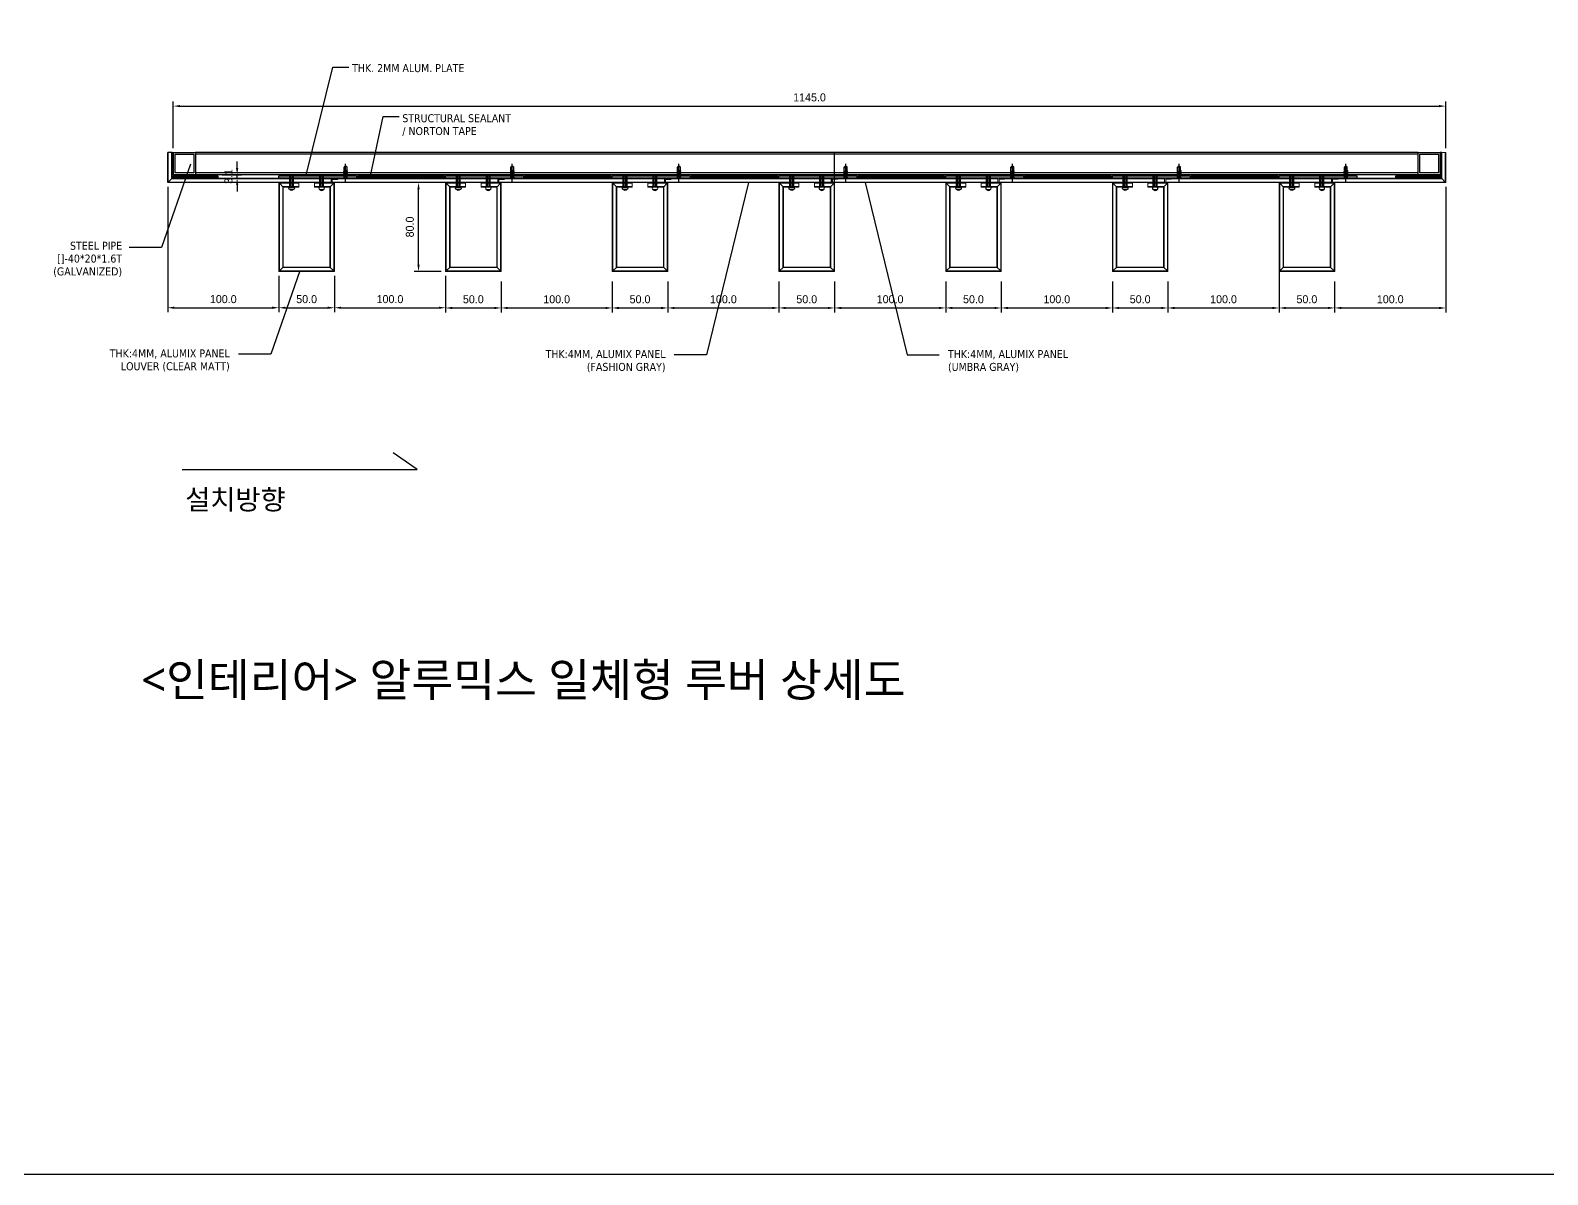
# Model space of a CAD drawing. Header units: millimetres. Extents: x 7297 to 60227, y -7497 to 19324.
# Drawn here: x 52924 to 54290, y -7497 to -6467 of the extents above; entities that cross this region are included whole.
import ezdxf

# ---------------------------------------------------------------- set-up
doc = ezdxf.new("R2010")
doc.units = ezdxf.units.MM
doc.layers.add('NS_AL_PANEL', color=32, linetype='Continuous', lineweight=9)
for name, color, linetype in [('NS_COL_GREEN', 3, 'Continuous'), ('NS_COL_RED', 1, 'Continuous'), ('NS_COL_WHITE', 7, 'Continuous'), ('NS_COL_YELLOW', 2, 'Continuous'), ('NS_DIM', 1, 'Continuous'), ('NS_FORM', 7, 'Continuous'), ('NS_GASKET_3M', 150, 'Continuous'), ('NS_RIVET_SCREW', 1, 'Continuous'), ('NS_TEXT', 2, 'Continuous'), ('NS_TEXT_TITLE', 141, 'Continuous')]:
    doc.layers.add(name, color=color, linetype=linetype)
doc.styles.add('Expo M', font='Expo M.ttf')
doc.styles.add('TEXT', font='malgun.ttf', dxfattribs={"height": 1})
doc.dimstyles.new('DS2', dxfattribs={"dimscale": 2, "dimtxt": 1.8, "dimasz": 1.5, "dimexe": 1, "dimexo": 1, "dimgap": 0.5, "dimtad": 1, "dimtoh": 1, "dimdec": 1, "dimzin": 1, "dimdsep": 46, "dimtxsty": 'Expo M', "dimcen": 2, "dimadec": 1, "dimazin": 0, "dimtfac": 1, "dimtdec": 4, "dimtix": 1, "dimtmove": 1, "dimatfit": 3, "dimfxl": 1, "dimtolj": 1, "dimtzin": 1, "dimarcsym": 0})
doc.dimstyles.new('N-SPACE', dxfattribs={"dimscale": 4, "dimtxt": 1.8, "dimasz": 1.5, "dimexe": 1, "dimexo": 1, "dimgap": 1, "dimtad": 1, "dimtoh": 1, "dimdec": 1, "dimzin": 1, "dimdsep": 46, "dimtxsty": 'Expo M', "dimcen": 2, "dimclrd": 1, "dimclre": 1, "dimclrt": 2, "dimadec": 1, "dimazin": 0, "dimtfac": 1, "dimtdec": 1, "dimtix": 1, "dimtmove": 1, "dimatfit": 3, "dimfxl": 1, "dimtolj": 1, "dimtzin": 1, "dimarcsym": 0})
pattern_1 = [(45, (34316.7849, 5836.6074), (-0.449012806, 0.449012806), [])]

# ---------------------------------------------------------------- blocks, each defined once
blk = doc.blocks.new('flat_head_screw')
for p, q in [((28723.4, 15850.7), (28726.8, 15851.3)), ((28723.4, 15850.7), (28723.8, 15851)), ((28723.8, 15850.7), (28723.4, 15850.7)), ((28725.1, 15855.4), (28723.8, 15854.5)), ((28723.8, 15845.6), (28723.8, 15854.5)), ((28723.8, 15851), (28726.4, 15851.6)), ((28726.4, 15851.1), (28723.8, 15850.7)), ((28723.8, 15849.7), (28726.4, 15850.3)), ((28725.1, 15840.7), (28725.1, 15857.5)), ((28726.4, 15854.5), (28725.1, 15855.4)), ((28726.4, 15845.6), (28726.4, 15854.5)), ((28726.4, 15851.6), (28726.8, 15851.3)), ((28726.8, 15851.3), (28726.4, 15851.1)), ((28726.4, 15850.3), (28726.8, 15850)), ((28723.4, 15845.1), (28721.7, 15844.7)), ((28728.5, 15844.7), (28721.7, 15844.7)), ((28723.4, 15849.4), (28726.8, 15850)), ((28723.4, 15849.4), (28723.8, 15849.7)), ((28723.8, 15849.4), (28723.4, 15849.4)), ((28723.4, 15848.2), (28726.8, 15848.8)), ((28723.4, 15848.2), (28723.8, 15848.5)), ((28723.8, 15848.2), (28723.4, 15848.2)), ((28723.4, 15847), (28726.8, 15847.6)), ((28723.4, 15847), (28723.8, 15847.2)), ((28723.8, 15847), (28723.4, 15847)), ((28723.4, 15845.8), (28726.8, 15846.4)), ((28723.4, 15845.8), (28723.8, 15846)), ((28723.8, 15845.8), (28723.4, 15845.8)), ((28726.4, 15849.8), (28723.8, 15849.4)), ((28723.8, 15848.5), (28726.4, 15849)), ((28726.4, 15848.6), (28723.8, 15848.2)), ((28723.8, 15847.2), (28726.4, 15847.8)), ((28726.4, 15847.3), (28723.8, 15847)), ((28723.8, 15846), (28726.4, 15846.6)), ((28726.4, 15846.1), (28723.8, 15845.8)), ((28725.1, 15845.6), (28724.6, 15845.1)), ((28725.6, 15845.1), (28725.1, 15845.6)), ((28726.8, 15850), (28726.4, 15849.8)), ((28726.4, 15849), (28726.8, 15848.8)), ((28726.8, 15848.8), (28726.4, 15848.6)), ((28726.4, 15847.8), (28726.8, 15847.6)), ((28726.8, 15847.6), (28726.4, 15847.3)), ((28726.4, 15846.6), (28726.8, 15846.4)), ((28726.8, 15846.4), (28726.4, 15846.1)), ((28726.8, 15845.1), (28728.5, 15844.7))]:
    blk.add_line(p, q)
for centre, radius, start, end in [((28724.2, 15855.3), 0.904, 245.2377, 1.8996), ((28725.7, 15852.3), 0.643, 190.8436, 359.4583), ((28723.4, 15845.6), 0.426, 270, 0), ((28726.8, 15845.6), 0.426, 180, 270)]:
    blk.add_arc(centre, radius, start, end)
blk = doc.blocks.new('rivet-l')
at = {"ltscale": 3}
for p, q in [((22964.5, -14917.6), (22954.7, -14917.6)), ((22961.3, -14927.6), (22957.8, -14927.6))]:
    blk.add_line(p, q, dxfattribs=at)
for p, q in [((22955.7, -14916.5), (22963.4, -14916.5)), ((22957.8, -14927.6), (22957.8, -14917.6)), ((22958.8, -14927.6), (22958.8, -14917.6)), ((22960.3, -14927.6), (22960.3, -14917.6)), ((22961.3, -14927.6), (22961.3, -14917.6)), ((22957.8, -14929.9, 0), (22961.3, -14929.9, 0))]:
    blk.add_line(p, q)
for centre, radius, start, end in [((22955.7, -14917.6), 1.05, 90, 180), ((22963.4, -14917.6), 1.05, 0, 90), ((22958.4, -14928.7), 1.3, 117.3471, 242.6529), ((22959.6, -14928.4, 0), 2.2, 223.0029, 316.9971), ((22960.7, -14928.7), 1.3, 297.3471, 62.6529)]:
    blk.add_arc(centre, radius, start, end)
blk = doc.blocks.new('*D531')
at = {"layer": 'NS_DIM', "color": 1, "lineweight": -2, "transparency": 16777216}
for p, q in [((53197.9, -6688.1), (53197.9, -6720.8)), ((53297.9, -6688.1), (53297.9, -6720.8)), ((53203.9, -6716.8), (53291.9, -6716.8))]:
    blk.add_line(p, q, dxfattribs=at)
at = {"layer": 'NS_DIM', "color": 1, "transparency": 16777216}
for points in [[(53203.9, -6715.8), (53203.9, -6717.8), (53197.9, -6716.8)], [(53291.9, -6715.8), (53291.9, -6717.8), (53297.9, -6716.8)]]:
    blk.add_solid(points, dxfattribs=at)
at = {"layer": 'NS_DIM', "color": 2, "transparency": 16777216, "insert": (53247.9, -6709.1), "char_height": 7.2, "attachment_point": 5, "style": 'Expo M'}
blk.add_mtext('\\A1;100.0', dxfattribs=at)
blk = doc.blocks.new('*D530')
at = {"layer": 'NS_DIM', "color": 1, "lineweight": -2, "transparency": 16777216}
for p, q in [((53147.9, -6688.1), (53147.9, -6720.8)), ((53197.9, -6688.1), (53197.9, -6720.8)), ((53153.9, -6716.8), (53191.9, -6716.8))]:
    blk.add_line(p, q, dxfattribs=at)
at = {"layer": 'NS_DIM', "color": 1, "transparency": 16777216}
for points in [[(53153.9, -6715.8), (53153.9, -6717.8), (53147.9, -6716.8)], [(53191.9, -6715.8), (53191.9, -6717.8), (53197.9, -6716.8)]]:
    blk.add_solid(points, dxfattribs=at)
at = {"layer": 'NS_DIM', "color": 2, "transparency": 16777216, "insert": (53172.9, -6709.1), "char_height": 7.2, "attachment_point": 5, "style": 'Expo M'}
blk.add_mtext('\\A1;50.0', dxfattribs=at)
blk = doc.blocks.new('*D529')
at = {"layer": 'NS_DIM', "color": 1, "lineweight": -2, "transparency": 16777216}
for p, q in [((53047.9, -6608.1), (53047.9, -6720.8)), ((53147.9, -6693.1), (53147.9, -6720.8)), ((53053.9, -6716.8), (53141.9, -6716.8))]:
    blk.add_line(p, q, dxfattribs=at)
at = {"layer": 'NS_DIM', "color": 1, "transparency": 16777216}
for points in [[(53053.9, -6715.8), (53053.9, -6717.8), (53047.9, -6716.8)], [(53141.9, -6715.8), (53141.9, -6717.8), (53147.9, -6716.8)]]:
    blk.add_solid(points, dxfattribs=at)
at = {"layer": 'NS_DIM', "color": 2, "transparency": 16777216, "insert": (53097.9, -6709.1), "char_height": 7.2, "attachment_point": 5, "style": 'Expo M'}
blk.add_mtext('\\A1;100.0', dxfattribs=at)
blk = doc.blocks.new('*D528')
at = {"layer": 'NS_DIM', "color": 1, "lineweight": -2, "transparency": 16777216}
for p, q in [((53347.9, -6693.1), (53347.9, -6721)), ((53447.9, -6693.1), (53447.9, -6721)), ((53353.9, -6717), (53441.9, -6717))]:
    blk.add_line(p, q, dxfattribs=at)
at = {"layer": 'NS_DIM', "color": 1, "transparency": 16777216}
for points in [[(53353.9, -6716), (53353.9, -6718), (53347.9, -6717)], [(53441.9, -6716), (53441.9, -6718), (53447.9, -6717)]]:
    blk.add_solid(points, dxfattribs=at)
at = {"layer": 'NS_DIM', "color": 2, "transparency": 16777216, "insert": (53397.9, -6709.2), "char_height": 7.2, "attachment_point": 5, "style": 'Expo M'}
blk.add_mtext('\\A1;100.0', dxfattribs=at)
blk = doc.blocks.new('*D527')
at = {"layer": 'NS_DIM', "color": 1, "lineweight": -2, "transparency": 16777216}
for p, q in [((53297.9, -6693.1), (53297.9, -6721)), ((53347.9, -6693.1), (53347.9, -6721)), ((53303.9, -6717), (53341.9, -6717))]:
    blk.add_line(p, q, dxfattribs=at)
at = {"layer": 'NS_DIM', "color": 1, "transparency": 16777216}
for points in [[(53303.9, -6716), (53303.9, -6718), (53297.9, -6717)], [(53341.9, -6716), (53341.9, -6718), (53347.9, -6717)]]:
    blk.add_solid(points, dxfattribs=at)
at = {"layer": 'NS_DIM', "color": 2, "transparency": 16777216, "insert": (53322.9, -6709.2), "char_height": 7.2, "attachment_point": 5, "style": 'Expo M'}
blk.add_mtext('\\A1;50.0', dxfattribs=at)
blk = doc.blocks.new('*D526')
at = {"layer": 'NS_DIM', "color": 1, "lineweight": -2, "transparency": 16777216}
for p, q in [((53497.9, -6693.1), (53497.9, -6721)), ((53597.9, -6693.1), (53597.9, -6721)), ((53503.9, -6717), (53591.9, -6717))]:
    blk.add_line(p, q, dxfattribs=at)
at = {"layer": 'NS_DIM', "color": 1, "transparency": 16777216}
for points in [[(53503.9, -6716), (53503.9, -6718), (53497.9, -6717)], [(53591.9, -6716), (53591.9, -6718), (53597.9, -6717)]]:
    blk.add_solid(points, dxfattribs=at)
at = {"layer": 'NS_DIM', "color": 2, "transparency": 16777216, "insert": (53547.9, -6709.2), "char_height": 7.2, "attachment_point": 5, "style": 'Expo M'}
blk.add_mtext('\\A1;100.0', dxfattribs=at)
blk = doc.blocks.new('*D525')
at = {"layer": 'NS_DIM', "color": 1, "lineweight": -2, "transparency": 16777216}
for p, q in [((53447.9, -6693.1), (53447.9, -6721)), ((53497.9, -6693.1), (53497.9, -6721)), ((53453.9, -6717), (53491.9, -6717))]:
    blk.add_line(p, q, dxfattribs=at)
at = {"layer": 'NS_DIM', "color": 1, "transparency": 16777216}
for points in [[(53453.9, -6716), (53453.9, -6718), (53447.9, -6717)], [(53491.9, -6716), (53491.9, -6718), (53497.9, -6717)]]:
    blk.add_solid(points, dxfattribs=at)
at = {"layer": 'NS_DIM', "color": 2, "transparency": 16777216, "insert": (53472.9, -6709.2), "char_height": 7.2, "attachment_point": 5, "style": 'Expo M'}
blk.add_mtext('\\A1;50.0', dxfattribs=at)
blk = doc.blocks.new('*D524')
at = {"layer": 'NS_DIM', "color": 1, "lineweight": -2, "transparency": 16777216}
for p, q in [((53597.9, -6693.1), (53597.9, -6721)), ((53647.9, -6693.1), (53647.9, -6721)), ((53603.9, -6717), (53641.9, -6717))]:
    blk.add_line(p, q, dxfattribs=at)
at = {"layer": 'NS_DIM', "color": 1, "transparency": 16777216}
for points in [[(53603.9, -6716), (53603.9, -6718), (53597.9, -6717)], [(53641.9, -6716), (53641.9, -6718), (53647.9, -6717)]]:
    blk.add_solid(points, dxfattribs=at)
at = {"layer": 'NS_DIM', "color": 2, "transparency": 16777216, "insert": (53622.9, -6709.2), "char_height": 7.2, "attachment_point": 5, "style": 'Expo M'}
blk.add_mtext('\\A1;50.0', dxfattribs=at)
blk = doc.blocks.new('*D523')
at = {"layer": 'NS_DIM', "color": 1, "lineweight": -2, "transparency": 16777216}
for p, q in [((53052.9, -6573.1), (53052.9, -6531.3)), ((53058.9, -6535.3), (54191.9, -6535.3)), ((54197.9, -6573.1), (54197.9, -6531.3))]:
    blk.add_line(p, q, dxfattribs=at)
at = {"layer": 'NS_DIM', "color": 1, "transparency": 16777216}
for points in [[(53058.9, -6534.3), (53058.9, -6536.3), (53052.9, -6535.3)], [(54191.9, -6534.3), (54191.9, -6536.3), (54197.9, -6535.3)]]:
    blk.add_solid(points, dxfattribs=at)
at = {"layer": 'NS_DIM', "color": 2, "transparency": 16777216, "insert": (53625.4, -6527.5), "char_height": 7.2, "attachment_point": 5, "style": 'Expo M'}
blk.add_mtext('\\A1;1145.0', dxfattribs=at)
blk = doc.blocks.new('*D522')
at = {"layer": 'NS_DIM', "color": 1, "lineweight": -2, "transparency": 16777216}
for p, q in [((53110.4, -6591.1), (53110.4, -6585.1)), ((53096.9, -6597.1), (53114.4, -6597.1)), ((53096.9, -6600.1), (53114.4, -6600.1)), ((53110.4, -6600.1), (53110.4, -6597.1)), ((53110.4, -6606.1), (53110.4, -6612.1))]:
    blk.add_line(p, q, dxfattribs=at)
at = {"layer": 'NS_DIM', "color": 1, "transparency": 16777216}
for points in [[(53109.4, -6591.1), (53111.4, -6591.1), (53110.4, -6597.1)], [(53109.4, -6606.1), (53111.4, -6606.1), (53110.4, -6600.1)]]:
    blk.add_solid(points, dxfattribs=at)
at = {"layer": 'NS_DIM', "color": 2, "transparency": 16777216, "insert": (53102.6, -6598.6), "char_height": 7.2, "attachment_point": 5, "rotation": 90, "style": 'Expo M'}
blk.add_mtext('\\A1;3.1', dxfattribs=at)
blk = doc.blocks.new('*D521')
at = {"layer": 'NS_DIM', "color": 1, "lineweight": -2, "transparency": 16777216}
for p, q in [((53797.9, -6693.1), (53797.9, -6721)), ((53897.9, -6693.1), (53897.9, -6721)), ((53803.9, -6717), (53891.9, -6717))]:
    blk.add_line(p, q, dxfattribs=at)
at = {"layer": 'NS_DIM', "color": 1, "transparency": 16777216}
for points in [[(53803.9, -6716), (53803.9, -6718), (53797.9, -6717)], [(53891.9, -6716), (53891.9, -6718), (53897.9, -6717)]]:
    blk.add_solid(points, dxfattribs=at)
at = {"layer": 'NS_DIM', "color": 2, "transparency": 16777216, "insert": (53847.9, -6709.2), "char_height": 7.2, "attachment_point": 5, "style": 'Expo M'}
blk.add_mtext('\\A1;100.0', dxfattribs=at)
blk = doc.blocks.new('*D520')
at = {"layer": 'NS_DIM', "color": 1, "lineweight": -2, "transparency": 16777216}
for p, q in [((53747.9, -6693.1), (53747.9, -6721)), ((53797.9, -6693.1), (53797.9, -6721)), ((53753.9, -6717), (53791.9, -6717))]:
    blk.add_line(p, q, dxfattribs=at)
at = {"layer": 'NS_DIM', "color": 1, "transparency": 16777216}
for points in [[(53753.9, -6716), (53753.9, -6718), (53747.9, -6717)], [(53791.9, -6716), (53791.9, -6718), (53797.9, -6717)]]:
    blk.add_solid(points, dxfattribs=at)
at = {"layer": 'NS_DIM', "color": 2, "transparency": 16777216, "insert": (53772.9, -6709.2), "char_height": 7.2, "attachment_point": 5, "style": 'Expo M'}
blk.add_mtext('\\A1;50.0', dxfattribs=at)
blk = doc.blocks.new('*D519')
at = {"layer": 'NS_DIM', "color": 1, "lineweight": -2, "transparency": 16777216}
for p, q in [((54047.9, -6608.1), (54047.9, -6721)), ((53947.9, -6693.1), (53947.9, -6721)), ((53953.9, -6717), (54041.9, -6717))]:
    blk.add_line(p, q, dxfattribs=at)
at = {"layer": 'NS_DIM', "color": 1, "transparency": 16777216}
for points in [[(53953.9, -6716), (53953.9, -6718), (53947.9, -6717)], [(54041.9, -6716), (54041.9, -6718), (54047.9, -6717)]]:
    blk.add_solid(points, dxfattribs=at)
at = {"layer": 'NS_DIM', "color": 2, "transparency": 16777216, "insert": (53997.9, -6709.2), "char_height": 7.2, "attachment_point": 5, "style": 'Expo M'}
blk.add_mtext('\\A1;100.0', dxfattribs=at)
blk = doc.blocks.new('*D518')
at = {"layer": 'NS_DIM', "color": 1, "lineweight": -2, "transparency": 16777216}
for p, q in [((53897.9, -6693.1), (53897.9, -6721)), ((53947.9, -6693.1), (53947.9, -6721)), ((53903.9, -6717), (53941.9, -6717))]:
    blk.add_line(p, q, dxfattribs=at)
at = {"layer": 'NS_DIM', "color": 1, "transparency": 16777216}
for points in [[(53903.9, -6716), (53903.9, -6718), (53897.9, -6717)], [(53941.9, -6716), (53941.9, -6718), (53947.9, -6717)]]:
    blk.add_solid(points, dxfattribs=at)
at = {"layer": 'NS_DIM', "color": 2, "transparency": 16777216, "insert": (53922.9, -6709.2), "char_height": 7.2, "attachment_point": 5, "style": 'Expo M'}
blk.add_mtext('\\A1;50.0', dxfattribs=at)
blk = doc.blocks.new('*D517')
at = {"layer": 'NS_DIM', "color": 1, "lineweight": -2, "transparency": 16777216}
for p, q in [((53647.9, -6693.1), (53647.9, -6721)), ((53747.9, -6693.1), (53747.9, -6721)), ((53653.9, -6717), (53741.9, -6717))]:
    blk.add_line(p, q, dxfattribs=at)
at = {"layer": 'NS_DIM', "color": 1, "transparency": 16777216}
for points in [[(53653.9, -6716), (53653.9, -6718), (53647.9, -6717)], [(53741.9, -6716), (53741.9, -6718), (53747.9, -6717)]]:
    blk.add_solid(points, dxfattribs=at)
at = {"layer": 'NS_DIM', "color": 2, "transparency": 16777216, "insert": (53697.9, -6709.2), "char_height": 7.2, "attachment_point": 5, "style": 'Expo M'}
blk.add_mtext('\\A1;100.0', dxfattribs=at)
blk = doc.blocks.new('*D516')
at = {"layer": 'NS_DIM', "color": 1, "lineweight": -2, "transparency": 16777216}
for p, q in [((53293.9, -6604.1), (53269.6, -6604.1)), ((53273.6, -6678.1), (53273.6, -6610.1)), ((53293.9, -6684.1), (53269.6, -6684.1))]:
    blk.add_line(p, q, dxfattribs=at)
at = {"layer": 'NS_DIM', "color": 1, "transparency": 16777216}
for points in [[(53272.6, -6610.1), (53274.6, -6610.1), (53273.6, -6604.1)], [(53272.6, -6678.1), (53274.6, -6678.1), (53273.6, -6684.1)]]:
    blk.add_solid(points, dxfattribs=at)
at = {"layer": 'NS_DIM', "color": 2, "transparency": 16777216, "insert": (53265.8, -6644.1), "char_height": 7.2, "attachment_point": 5, "rotation": 90, "style": 'Expo M'}
blk.add_mtext('\\A1;80.0', dxfattribs=at)
blk = doc.blocks.new('*D515')
at = {"layer": 'NS_DIM', "color": 1, "lineweight": -2, "transparency": 16777216}
for p, q in [((54197.9, -6608.1), (54197.9, -6721)), ((54097.9, -6693.1), (54097.9, -6721)), ((54103.9, -6717), (54191.9, -6717))]:
    blk.add_line(p, q, dxfattribs=at)
at = {"layer": 'NS_DIM', "color": 1, "transparency": 16777216}
for points in [[(54103.9, -6716), (54103.9, -6718), (54097.9, -6717)], [(54191.9, -6716), (54191.9, -6718), (54197.9, -6717)]]:
    blk.add_solid(points, dxfattribs=at)
at = {"layer": 'NS_DIM', "color": 2, "transparency": 16777216, "insert": (54147.9, -6709.2), "char_height": 7.2, "attachment_point": 5, "style": 'Expo M'}
blk.add_mtext('\\A1;100.0', dxfattribs=at)
blk = doc.blocks.new('*D514')
at = {"layer": 'NS_DIM', "color": 1, "lineweight": -2, "transparency": 16777216}
for p, q in [((54047.9, -6693.1), (54047.9, -6721)), ((54097.9, -6693.1), (54097.9, -6721)), ((54053.9, -6717), (54091.9, -6717))]:
    blk.add_line(p, q, dxfattribs=at)
at = {"layer": 'NS_DIM', "color": 1, "transparency": 16777216}
for points in [[(54053.9, -6716), (54053.9, -6718), (54047.9, -6717)], [(54091.9, -6716), (54091.9, -6718), (54097.9, -6717)]]:
    blk.add_solid(points, dxfattribs=at)
at = {"layer": 'NS_DIM', "color": 2, "transparency": 16777216, "insert": (54072.9, -6709.2), "char_height": 7.2, "attachment_point": 5, "style": 'Expo M'}
blk.add_mtext('\\A1;50.0', dxfattribs=at)

msp = doc.modelspace()

# ---------------------------------------------------------------- hatches: boundary and pattern name
at = {"layer": 'NS_GASKET_3M'}
h = msp.add_hatch(dxfattribs=at)
h.set_pattern_fill('ANSI31', color=256, scale=0.2)
h.set_pattern_definition(pattern_1)
h.paths.add_polyline_path([(53052.93, -6577.1), (53051.93, -6577.1), (53051.93, -6597.1), (53052.93, -6597.1)])
h = msp.add_hatch(dxfattribs=at)
h.set_pattern_fill('ANSI31', color=256, scale=0.2)
h.set_pattern_definition([(45, (35457.7849, 5836.6074), (-0.449012806, 0.449012806), [])])
h.paths.add_polyline_path([(54193.93, -6577.1), (54192.93, -6577.1), (54192.93, -6597.1), (54193.93, -6597.1)])
h = msp.add_hatch(dxfattribs=at)
h.set_pattern_fill('ANSI31', color=256, scale=0.2)
h.set_pattern_definition(pattern_1)
h.paths.add_polyline_path([(53092.93, -6598.15), (53052.93, -6598.15), (53052.93, -6600.15), (53092.93, -6600.15)])
h = msp.add_hatch(dxfattribs=at)
h.set_pattern_fill('ANSI31', color=256, scale=0.2)
h.set_pattern_definition([(45, (34482.7849, 5836.6074), (-0.449012806, 0.449012806), [])])
h.paths.add_polyline_path([(53296.93, -6598.15), (53218.93, -6598.15), (53218.93, -6600.15), (53296.93, -6600.15)])
h = msp.add_hatch(dxfattribs=at)
h.set_pattern_fill('ANSI31', color=256, scale=0.2)
h.set_pattern_definition([(45, (34632.7849, 5836.6074), (-0.449012806, 0.449012806), [])])
h.paths.add_polyline_path([(53446.93, -6598.15), (53368.93, -6598.15), (53368.93, -6600.15), (53446.93, -6600.15)])
h = msp.add_hatch(dxfattribs=at)
h.set_pattern_fill('ANSI31', color=256, scale=0.2)
h.set_pattern_definition([(45, (34782.7849, 5836.6074), (-0.449012806, 0.449012806), [])])
h.paths.add_polyline_path([(53596.93, -6598.15), (53518.93, -6598.15), (53518.93, -6600.15), (53596.93, -6600.15)])
h = msp.add_hatch(dxfattribs=at)
h.set_pattern_fill('ANSI31', color=256, scale=0.2)
h.set_pattern_definition([(45, (34932.7849, 5836.6074), (-0.449012806, 0.449012806), [])])
h.paths.add_polyline_path([(53746.93, -6598.15), (53668.93, -6598.15), (53668.93, -6600.15), (53746.93, -6600.15)])
h = msp.add_hatch(dxfattribs=at)
h.set_pattern_fill('ANSI31', color=256, scale=0.2)
h.set_pattern_definition([(45, (35082.7849, 5836.6074), (-0.449012806, 0.449012806), [])])
h.paths.add_polyline_path([(53896.93, -6598.15), (53818.93, -6598.15), (53818.93, -6600.15), (53896.93, -6600.15)])
h = msp.add_hatch(dxfattribs=at)
h.set_pattern_fill('ANSI31', color=256, scale=0.2)
h.set_pattern_definition([(45, (35232.7849, 5836.6074), (-0.449012806, 0.449012806), [])])
h.paths.add_polyline_path([(54046.93, -6598.15), (53968.93, -6598.15), (53968.93, -6600.15), (54046.93, -6600.15)])
h = msp.add_hatch(dxfattribs=at)
h.set_pattern_fill('ANSI31', color=256, scale=0.2)
h.set_pattern_definition([(45, (35416.7849, 5836.6074), (-0.449012806, 0.449012806), [])])
h.paths.add_polyline_path([(54192.93, -6598.15), (54152.93, -6598.15), (54152.93, -6600.15), (54192.93, -6600.15)])

# ---------------------------------------------------------------- linework, layer by layer
at = {"layer": 'NS_AL_PANEL'}
for p, q in [((53048.43, -6603.65), (53048.43, -6577.1)), ((53051.43, -6600.65), (53051.43, -6577.1)), ((54193.93, -6600.15), (54193.93, -6577.1)), ((54193.93, -6577.1), (54197.93, -6577.1)), ((54194.43, -6600.65), (54194.43, -6577.1)), ((54197.43, -6603.65), (54197.43, -6577.1)), ((54197.93, -6604.15), (54197.93, -6577.1)), ((53051.93, -6600.15), (53048.43, -6603.65)), ((53048.43, -6603.65), (53194.93, -6603.65)), ((53051.43, -6600.65), (53194.93, -6600.65)), ((53147.93, -6604.15), (53147.93, -6684.15)), ((53147.93, -6604.15), (53165.93, -6604.15)), ((53148.43, -6683.65), (53148.43, -6604.65)), ((53148.43, -6604.65), (53165.93, -6604.65)), ((53151.93, -6608.15), (53148.43, -6604.65)), ((53165.93, -6604.15), (53165.93, -6608.15)), ((53179.93, -6604.15), (53179.93, -6608.15)), ((53197.93, -6604.15), (53179.93, -6604.15)), ((53197.43, -6604.65), (53179.93, -6604.65)), ((53193.93, -6608.15), (53197.43, -6604.65)), ((53195.93, -6603.65), (53344.93, -6603.65)), ((53197.43, -6683.65), (53197.43, -6604.65)), ((53197.93, -6604.15), (53197.93, -6684.15)), ((53200.93, -6600.65), (53344.93, -6600.65)), ((53297.93, -6604.15), (53315.93, -6604.15)), ((53297.93, -6604.15), (53297.93, -6684.15)), ((53298.43, -6604.65), (53315.93, -6604.65)), ((53301.93, -6608.15), (53298.43, -6604.65)), ((53298.43, -6683.65), (53298.43, -6604.65)), ((53315.93, -6604.15), (53315.93, -6608.15)), ((53329.93, -6604.15), (53329.93, -6608.15)), ((53347.93, -6604.15), (53329.93, -6604.15)), ((53347.43, -6604.65), (53329.93, -6604.65)), ((53343.93, -6608.15), (53347.43, -6604.65)), ((53345.93, -6603.65), (53494.93, -6603.65)), ((53347.43, -6683.65), (53347.43, -6604.65)), ((53347.93, -6604.15), (53347.93, -6684.15)), ((53350.93, -6600.65), (53494.93, -6600.65)), ((53447.93, -6604.15), (53465.93, -6604.15)), ((53447.93, -6604.15), (53447.93, -6684.15)), ((53448.43, -6604.65), (53465.93, -6604.65)), ((53451.93, -6608.15), (53448.43, -6604.65)), ((53448.43, -6683.65), (53448.43, -6604.65)), ((53465.93, -6604.15), (53465.93, -6608.15)), ((53479.93, -6604.15), (53479.93, -6608.15)), ((53497.93, -6604.15), (53479.93, -6604.15)), ((53497.43, -6604.65), (53479.93, -6604.65)), ((53493.93, -6608.15), (53497.43, -6604.65)), ((53495.93, -6603.65), (53644.93, -6603.65)), ((53497.43, -6683.65), (53497.43, -6604.65)), ((53497.93, -6604.15), (53497.93, -6684.15)), ((53500.93, -6600.65), (53644.93, -6600.65)), ((53597.93, -6604.15), (53615.93, -6604.15)), ((53597.93, -6604.15), (53597.93, -6684.15)), ((53598.43, -6604.65), (53615.93, -6604.65)), ((53601.93, -6608.15), (53598.43, -6604.65)), ((53598.43, -6683.65), (53598.43, -6604.65)), ((53615.93, -6604.15), (53615.93, -6608.15)), ((53629.93, -6604.15), (53629.93, -6608.15)), ((53647.93, -6604.15), (53629.93, -6604.15)), ((53647.43, -6604.65), (53629.93, -6604.65)), ((53643.93, -6608.15), (53647.43, -6604.65)), ((53645.93, -6603.65), (53794.93, -6603.65)), ((53647.43, -6683.65), (53647.43, -6604.65)), ((53647.93, -6604.15), (53647.93, -6684.15)), ((53650.93, -6600.65), (53794.93, -6600.65)), ((53747.93, -6604.15), (53765.93, -6604.15)), ((53747.93, -6604.15), (53747.93, -6684.15)), ((53748.43, -6604.65), (53765.93, -6604.65)), ((53751.93, -6608.15), (53748.43, -6604.65)), ((53748.43, -6683.65), (53748.43, -6604.65)), ((53765.93, -6604.15), (53765.93, -6608.15)), ((53779.93, -6604.15), (53779.93, -6608.15)), ((53797.93, -6604.15), (53779.93, -6604.15)), ((53797.43, -6604.65), (53779.93, -6604.65)), ((53793.93, -6608.15), (53797.43, -6604.65)), ((53795.93, -6603.65), (53944.93, -6603.65)), ((53797.43, -6683.65), (53797.43, -6604.65)), ((53797.93, -6604.15), (53797.93, -6684.15)), ((53800.93, -6600.65), (53944.93, -6600.65)), ((53897.93, -6604.15), (53915.93, -6604.15)), ((53897.93, -6604.15), (53897.93, -6684.15)), ((53898.43, -6604.65), (53915.93, -6604.65)), ((53901.93, -6608.15), (53898.43, -6604.65)), ((53898.43, -6683.65), (53898.43, -6604.65)), ((53915.93, -6604.15), (53915.93, -6608.15)), ((53929.93, -6604.15), (53929.93, -6608.15)), ((53947.93, -6604.15), (53929.93, -6604.15)), ((53947.43, -6604.65), (53929.93, -6604.65)), ((53943.93, -6608.15), (53947.43, -6604.65)), ((53945.93, -6603.65), (54094.93, -6603.65)), ((53947.43, -6683.65), (53947.43, -6604.65)), ((53947.93, -6604.15), (53947.93, -6684.15)), ((53950.93, -6600.65), (54094.93, -6600.65)), ((54047.93, -6604.15), (54065.93, -6604.15)), ((54047.93, -6604.15), (54047.93, -6684.15)), ((54048.43, -6604.65), (54065.93, -6604.65)), ((54051.93, -6608.15), (54048.43, -6604.65)), ((54048.43, -6683.65), (54048.43, -6604.65)), ((54065.93, -6604.15), (54065.93, -6608.15)), ((54079.93, -6604.15), (54079.93, -6608.15)), ((54097.93, -6604.15), (54079.93, -6604.15)), ((54097.43, -6604.65), (54079.93, -6604.65)), ((54093.93, -6608.15), (54097.43, -6604.65)), ((54095.93, -6604.15), (54095.93, -6601.15)), ((54095.93, -6601.15), (54100.93, -6601.15)), ((54197.43, -6603.65), (54095.93, -6603.65)), ((54197.93, -6604.15), (54095.93, -6604.15)), ((54097.43, -6683.65), (54097.43, -6604.65)), ((54097.93, -6604.15), (54097.93, -6684.15)), ((54193.93, -6600.15), (54100.93, -6600.15)), ((54100.93, -6601.15), (54100.93, -6600.15)), ((54194.43, -6600.65), (54100.93, -6600.65)), ((54193.93, -6600.15), (54197.43, -6603.65)), ((53151.43, -6680.65), (53151.43, -6607.65)), ((53151.43, -6607.65), (53165.93, -6607.65)), ((53151.93, -6680.15), (53151.93, -6608.15)), ((53165.93, -6608.15), (53151.93, -6608.15)), ((53194.43, -6607.65), (53179.93, -6607.65)), ((53179.93, -6608.15), (53193.93, -6608.15)), ((53193.93, -6680.15), (53193.93, -6608.15)), ((53194.43, -6680.65), (53194.43, -6607.65)), ((53301.43, -6607.65), (53315.93, -6607.65)), ((53301.43, -6680.65), (53301.43, -6607.65)), ((53315.93, -6608.15), (53301.93, -6608.15)), ((53301.93, -6680.15), (53301.93, -6608.15)), ((53344.43, -6607.65), (53329.93, -6607.65)), ((53329.93, -6608.15), (53343.93, -6608.15)), ((53343.93, -6680.15), (53343.93, -6608.15)), ((53344.43, -6680.65), (53344.43, -6607.65)), ((53451.43, -6607.65), (53465.93, -6607.65)), ((53451.43, -6680.65), (53451.43, -6607.65)), ((53465.93, -6608.15), (53451.93, -6608.15)), ((53451.93, -6680.15), (53451.93, -6608.15)), ((53494.43, -6607.65), (53479.93, -6607.65)), ((53479.93, -6608.15), (53493.93, -6608.15)), ((53493.93, -6680.15), (53493.93, -6608.15)), ((53494.43, -6680.65), (53494.43, -6607.65)), ((53601.43, -6607.65), (53615.93, -6607.65)), ((53601.43, -6680.65), (53601.43, -6607.65)), ((53615.93, -6608.15), (53601.93, -6608.15)), ((53601.93, -6680.15), (53601.93, -6608.15)), ((53644.43, -6607.65), (53629.93, -6607.65)), ((53629.93, -6608.15), (53643.93, -6608.15)), ((53643.93, -6680.15), (53643.93, -6608.15)), ((53644.43, -6680.65), (53644.43, -6607.65)), ((53751.43, -6607.65), (53765.93, -6607.65)), ((53751.43, -6680.65), (53751.43, -6607.65)), ((53765.93, -6608.15), (53751.93, -6608.15)), ((53751.93, -6680.15), (53751.93, -6608.15)), ((53794.43, -6607.65), (53779.93, -6607.65)), ((53779.93, -6608.15), (53793.93, -6608.15)), ((53793.93, -6680.15), (53793.93, -6608.15)), ((53794.43, -6680.65), (53794.43, -6607.65)), ((53901.43, -6607.65), (53915.93, -6607.65)), ((53901.43, -6680.65), (53901.43, -6607.65)), ((53915.93, -6608.15), (53901.93, -6608.15)), ((53901.93, -6680.15), (53901.93, -6608.15)), ((53944.43, -6607.65), (53929.93, -6607.65)), ((53929.93, -6608.15), (53943.93, -6608.15)), ((53943.93, -6680.15), (53943.93, -6608.15)), ((53944.43, -6680.65), (53944.43, -6607.65)), ((54051.43, -6607.65), (54065.93, -6607.65)), ((54051.43, -6680.65), (54051.43, -6607.65)), ((54065.93, -6608.15), (54051.93, -6608.15)), ((54051.93, -6680.15), (54051.93, -6608.15)), ((54094.43, -6607.65), (54079.93, -6607.65)), ((54079.93, -6608.15), (54093.93, -6608.15)), ((54093.93, -6680.15), (54093.93, -6608.15)), ((54094.43, -6680.65), (54094.43, -6607.65)), ((53197.93, -6684.15), (53147.93, -6684.15)), ((53151.93, -6680.15), (53148.43, -6683.65)), ((53148.43, -6683.65), (53197.43, -6683.65)), ((53151.43, -6680.65), (53194.43, -6680.65)), ((53151.93, -6680.15), (53193.93, -6680.15)), ((53193.93, -6680.15), (53197.43, -6683.65)), ((53347.93, -6684.15), (53297.93, -6684.15)), ((53301.93, -6680.15), (53298.43, -6683.65)), ((53298.43, -6683.65), (53347.43, -6683.65)), ((53301.43, -6680.65), (53344.43, -6680.65)), ((53301.93, -6680.15), (53343.93, -6680.15)), ((53343.93, -6680.15), (53347.43, -6683.65)), ((53497.93, -6684.15), (53447.93, -6684.15)), ((53451.93, -6680.15), (53448.43, -6683.65)), ((53448.43, -6683.65), (53497.43, -6683.65)), ((53451.43, -6680.65), (53494.43, -6680.65)), ((53451.93, -6680.15), (53493.93, -6680.15)), ((53493.93, -6680.15), (53497.43, -6683.65)), ((53647.93, -6684.15), (53597.93, -6684.15)), ((53601.93, -6680.15), (53598.43, -6683.65)), ((53598.43, -6683.65), (53647.43, -6683.65)), ((53601.43, -6680.65), (53644.43, -6680.65)), ((53601.93, -6680.15), (53643.93, -6680.15)), ((53643.93, -6680.15), (53647.43, -6683.65)), ((53797.93, -6684.15), (53747.93, -6684.15)), ((53751.93, -6680.15), (53748.43, -6683.65)), ((53748.43, -6683.65), (53797.43, -6683.65)), ((53751.43, -6680.65), (53794.43, -6680.65)), ((53751.93, -6680.15), (53793.93, -6680.15)), ((53793.93, -6680.15), (53797.43, -6683.65)), ((53947.93, -6684.15), (53897.93, -6684.15)), ((53901.93, -6680.15), (53898.43, -6683.65)), ((53898.43, -6683.65), (53947.43, -6683.65)), ((53901.43, -6680.65), (53944.43, -6680.65)), ((53901.93, -6680.15), (53943.93, -6680.15)), ((53943.93, -6680.15), (53947.43, -6683.65)), ((54097.93, -6684.15), (54047.93, -6684.15)), ((54051.93, -6680.15), (54048.43, -6683.65)), ((54048.43, -6683.65), (54097.43, -6683.65)), ((54051.43, -6680.65), (54094.43, -6680.65)), ((54051.93, -6680.15), (54093.93, -6680.15)), ((54093.93, -6680.15), (54097.43, -6683.65))]:
    msp.add_line(p, q, dxfattribs=at)
for points in [[(53794.93, -6604.15), (53645.93, -6604.15), (53645.93, -6601.15), (53650.93, -6601.15), (53650.93, -6600.15), (53794.93, -6600.15)], [(53944.93, -6604.15), (53795.93, -6604.15), (53795.93, -6601.15), (53800.93, -6601.15), (53800.93, -6600.15), (53944.93, -6600.15)], [(54094.93, -6604.15), (53945.93, -6604.15), (53945.93, -6601.15), (53950.93, -6601.15), (53950.93, -6600.15), (54094.93, -6600.15)]]:
    msp.add_lwpolyline(points, close=True, dxfattribs=at)
at = {"layer": 'NS_COL_GREEN'}
for points in [[(53217.93, -6600.15), (53147.93, -6600.15), (53147.93, -6598.15), (53217.93, -6598.15)], [(53367.93, -6600.15), (53297.93, -6600.15), (53297.93, -6598.15), (53367.93, -6598.15)], [(53517.93, -6600.15), (53447.93, -6600.15), (53447.93, -6598.15), (53517.93, -6598.15)], [(53667.93, -6600.15), (53597.93, -6600.15), (53597.93, -6598.15), (53667.93, -6598.15)], [(53817.93, -6600.15), (53747.93, -6600.15), (53747.93, -6598.15), (53817.93, -6598.15)], [(53967.93, -6600.15), (53897.93, -6600.15), (53897.93, -6598.15), (53967.93, -6598.15)], [(54117.93, -6600.15), (54047.93, -6600.15), (54047.93, -6598.15), (54117.93, -6598.15)]]:
    msp.add_lwpolyline(points, close=True, dxfattribs=at)
at = {"layer": 'NS_COL_RED'}
for p, q in [((54172.93, -6577.1), (53072.93, -6577.1)), ((54172.93, -6578.7), (53072.93, -6578.7)), ((54172.93, -6595.5), (53072.93, -6595.5)), ((54172.93, -6597.1), (53072.93, -6597.1))]:
    msp.add_line(p, q, dxfattribs=at)
for points in [[(53052.93, -6577.1), (53072.93, -6577.1), (53072.93, -6597.1), (53052.93, -6597.1)], [(53054.53, -6578.7), (53071.33, -6578.7), (53071.33, -6595.5), (53054.53, -6595.5)], [(54172.93, -6577.1), (54192.93, -6577.1), (54192.93, -6597.1), (54172.93, -6597.1)], [(54174.53, -6578.7), (54191.33, -6578.7), (54191.33, -6595.5), (54174.53, -6595.5)]]:
    msp.add_lwpolyline(points, close=True, dxfattribs=at)
at = {"layer": 'NS_COL_WHITE'}
for p, q in [((53647.93, -6604.15), (53647.93, -6577.1)), ((53272.36, -6862.34), (53250.63, -6847.43)), ((53060.79, -6862.34), (53272.36, -6862.34))]:
    msp.add_line(p, q, dxfattribs=at)
at = {"layer": 'NS_COL_YELLOW'}
for p, q in [((53047.93, -6604.15), (53047.93, -6577.1)), ((53051.93, -6577.1), (53047.93, -6577.1)), ((53051.93, -6600.15), (53051.93, -6577.1)), ((53194.93, -6604.15), (53047.93, -6604.15)), ((53051.93, -6600.15), (53194.93, -6600.15)), ((53194.93, -6600.15), (53194.93, -6604.15))]:
    msp.add_line(p, q, dxfattribs=at)
for points in [[(53195.93, -6601.15), (53200.93, -6601.15), (53200.93, -6600.15), (53344.93, -6600.15), (53344.93, -6604.15), (53195.93, -6604.15)], [(53345.93, -6601.15), (53350.93, -6601.15), (53350.93, -6600.15), (53494.93, -6600.15), (53494.93, -6604.15), (53345.93, -6604.15)], [(53495.93, -6601.15), (53500.93, -6601.15), (53500.93, -6600.15), (53644.93, -6600.15), (53644.93, -6604.15), (53495.93, -6604.15)]]:
    msp.add_lwpolyline(points, close=True, dxfattribs=at)
at = {"layer": 'NS_FORM'}
msp.add_lwpolyline([(52154.82, -2558.01), (57621.32, -2558.01), (57621.32, -7497.15), (52154.82, -7497.15)], close=True, dxfattribs=at)
at = {"layer": 'NS_GASKET_3M'}
for points in [[(53051.93, -6577.1), (53052.93, -6577.1), (53052.93, -6597.1), (53051.93, -6597.1)], [(54193.93, -6577.1), (54192.93, -6577.1), (54192.93, -6597.1), (54193.93, -6597.1)], [(53052.93, -6598.15), (53092.93, -6598.15), (53092.93, -6600.15), (53052.93, -6600.15)], [(53218.93, -6598.15), (53296.93, -6598.15), (53296.93, -6600.15), (53218.93, -6600.15)], [(53368.93, -6598.15), (53446.93, -6598.15), (53446.93, -6600.15), (53368.93, -6600.15)], [(53518.93, -6598.15), (53596.93, -6598.15), (53596.93, -6600.15), (53518.93, -6600.15)], [(53668.93, -6598.15), (53746.93, -6598.15), (53746.93, -6600.15), (53668.93, -6600.15)], [(53818.93, -6598.15), (53896.93, -6598.15), (53896.93, -6600.15), (53818.93, -6600.15)], [(53968.93, -6598.15), (54046.93, -6598.15), (54046.93, -6600.15), (53968.93, -6600.15)], [(54152.93, -6598.15), (54192.93, -6598.15), (54192.93, -6600.15), (54152.93, -6600.15)]]:
    msp.add_lwpolyline(points, close=True, dxfattribs=at)

# ---------------------------------------------------------------- block references
at = {"layer": 'NS_RIVET_SCREW'}
for name, p in [('flat_head_screw', (24482.84, -22444.88)), ('flat_head_screw', (24632.84, -22444.88)), ('flat_head_screw', (24782.84, -22444.88)), ('flat_head_screw', (24932.84, -22444.88)), ('flat_head_screw', (25082.84, -22444.88)), ('flat_head_screw', (25232.84, -22444.88)), ('flat_head_screw', (25382.84, -22444.88)), ('rivet-l', (30226.85, 8319.41)), ('rivet-l', (30376.85, 8319.41)), ('rivet-l', (30526.85, 8319.41)), ('rivet-l', (30676.85, 8319.41)), ('rivet-l', (30826.85, 8319.41)), ('rivet-l', (30976.85, 8319.41)), ('rivet-l', (31126.85, 8319.41))]:
    msp.add_blockref(name, p, dxfattribs=at)
at = {"layer": 'NS_RIVET_SCREW', "xscale": -1}
for p in [(76119.01, 8319.41), (76269.01, 8319.41), (76419.01, 8319.41), (76569.01, 8319.41), (76719.01, 8319.41), (76869.01, 8319.41), (77019.01, 8319.41)]:
    msp.add_blockref('rivet-l', p, dxfattribs=at)

# ---------------------------------------------------------------- texts
at = {"layer": 'NS_TEXT', "line_spacing_factor": 0.963855}
for s, insert, char_height, width, attachment_point in [('\\pxql;{\\fTahoma|b0|i0|c129|p34;THK. 2MM ALUM. PLATE}', (53213.83, -6497.52), 7.2, 109.3471, 1), ('\\pxql;{\\fTahoma|b0|i0|c0|p34;STRUCTURAL SEALANT\\P/ \\fTahoma|b0|i0|c129|p34;NORTON TAPE}', (53368.36, -6562.27), 7.2, 109.3471, 9), ('\\pxqr;{\\fTahoma|b0|i0|c0|p34;STEEL PIPE\\P[]-\\fTahoma|b0|i0|c129|p34;4\\fTahoma|b0|i0|c0|p34;0*\\fTahoma|b0|i0|c129|p34;2\\fTahoma|b0|i0|c0|p34;0*\\fTahoma|b0|i0|c129|p34;1\\fTahoma|b0|i0|c0|p34;.\\fTahoma|b0|i0|c129|p34;6\\fTahoma|b0|i0|c0|p34;T\\P(GALVANIZED)}', (53006.9, -6657.38), 7.2, 109.4191, 3), ('\\pxqr;{\\fTahoma|b0|i0|c0|p34;T\\fTahoma|b0|i0|c129|p34;HK:4MM,\\fTahoma|b0|i0|c0|p34; \\fTahoma|b0|i0|c129|p34;ALUMIX\\fTahoma|b0|i0|c0|p34; PANEL\\P\\fTahoma|b0|i0|c129|p34;LOUVER (CLEAR MATT)}', (53103.75, -6754.28), 7.2, 136.0889, 3), ('{\\fTahoma|b0|i0|c0|p34;T\\fTahoma|b0|i0|c129|p34;HK:4MM,\\fTahoma|b0|i0|c0|p34; \\fTahoma|b0|i0|c129|p34;ALUMIX\\fTahoma|b0|i0|c0|p34; PANEL\\P\\pxqr;\\fTahoma|b0|i0|c129|p34;(FASHION GRAY)}', (53495.86, -6754.89), 7.2, 136.0889, 3), ('\\pxql;{\\fTahoma|b0|i0|c0|p34;T\\fTahoma|b0|i0|c129|p34;HK:4MM,\\fTahoma|b0|i0|c0|p34; \\fTahoma|b0|i0|c129|p34;ALUMIX\\fTahoma|b0|i0|c0|p34; PANEL\\P\\fTahoma|b0|i0|c129|p34;(UMBRA GRAY)}', (53750, -6754.89), 7.2, 136.0889, 1), ('{\\fGulim|b0|i0|c129|p50;설치방향}', (53063.64, -6880.49), 18, 206.6904, 1)]:
    msp.add_mtext(s, dxfattribs=dict(at, insert=insert, char_height=char_height, width=width, attachment_point=attachment_point))
at = {"layer": 'NS_TEXT_TITLE', "style": 'TEXT'}
msp.add_text('<인테리어> 알루믹스 일체형 루버 상세도', height=30, dxfattribs=at).set_placement((53024.1, -7066.72))

# ---------------------------------------------------------------- dimensions: what is measured, and where the dimension line sits
at = {"layer": 'NS_DIM'}
for base, p1, p2, picture, middle in [((54197.93, -6535.33), (53052.93, -6577.1), (54197.93, -6577.1), '*D523', (53625.43, -6527.55)), ((53147.93, -6716.84), (53047.93, -6604.15), (53147.93, -6689.15), '*D529', (53097.93, -6709.06)), ((54047.93, -6716.97), (53947.93, -6689.15), (54047.93, -6604.15), '*D519', (53997.93, -6709.19)), ((54197.93, -6716.97), (54097.93, -6689.15), (54197.93, -6604.15), '*D515', (54147.93, -6709.19)), ((53197.93, -6716.84), (53147.93, -6684.15), (53197.93, -6684.15), '*D530', (53172.93, -6709.06)), ((53297.93, -6716.84), (53197.93, -6684.15), (53297.93, -6684.15), '*D531', (53247.93, -6709.06)), ((53347.93, -6716.97), (53297.93, -6689.15), (53347.93, -6689.15), '*D527', (53322.93, -6709.19)), ((53447.93, -6716.97), (53347.93, -6689.15), (53447.93, -6689.15), '*D528', (53397.93, -6709.19)), ((53497.93, -6716.97), (53447.93, -6689.15), (53497.93, -6689.15), '*D525', (53472.93, -6709.19)), ((53597.93, -6716.97), (53497.93, -6689.15), (53597.93, -6689.15), '*D526', (53547.93, -6709.19)), ((53647.93, -6716.97), (53597.93, -6689.15), (53647.93, -6689.15), '*D524', (53622.93, -6709.19)), ((53747.93, -6716.97), (53647.93, -6689.15), (53747.93, -6689.15), '*D517', (53697.93, -6709.19)), ((53797.93, -6716.97), (53747.93, -6689.15), (53797.93, -6689.15), '*D520', (53772.93, -6709.19)), ((53897.93, -6716.97), (53797.93, -6689.15), (53897.93, -6689.15), '*D521', (53847.93, -6709.19)), ((53947.93, -6716.97), (53897.93, -6689.15), (53947.93, -6689.15), '*D518', (53922.93, -6709.19)), ((54097.93, -6716.97), (54047.93, -6689.15), (54097.93, -6689.15), '*D514', (54072.93, -6709.19))]:
    dim = msp.add_linear_dim(base=base, p1=p1, p2=p2, dimstyle='N-SPACE', dxfattribs=at)
    dim.commit()
    dim.dimension.update_dxf_attribs({"geometry": picture, "text_midpoint": middle})
for base, p1, p2, picture, middle in [((53110.35898716, -6597.09833985), (53092.92960669, -6600.14833985), (53092.92960669, -6597.09833985), '*D522', (53102.57898716, -6598.62333985)), ((53273.57, -6604.15), (53297.93, -6684.15), (53297.93, -6604.15), '*D516', (53265.78, -6644.15))]:
    dim = msp.add_linear_dim(base=base, p1=p1, p2=p2, angle=90, dimstyle='N-SPACE', dxfattribs=at)
    dim.commit()
    dim.dimension.update_dxf_attribs({"geometry": picture, "text_midpoint": middle})

# ---------------------------------------------------------------- leaders
for points in [[(53172.21, -6598.78), (53196.47, -6500.27), (53210.96, -6500.27)], [(53230.44, -6598.15), (53241.64, -6544.58), (53256.14, -6544.58)], [(53068.46, -6587.66), (53042.22, -6662.72), (53013.24, -6662.72)], [(53570.43, -6604.15), (53532.69, -6759.21), (53503.7, -6759.21)], [(53675.43, -6604.15), (53713.17, -6759.21), (53742.16, -6759.21)], [(53166.82, -6683.55), (53140.58, -6758.61), (53111.6, -6758.61)]]:
    msp.add_leader(points, dimstyle='DS2', override={"dimgap": 0.5, "dimtad": 0}, dxfattribs=at)

doc.saveas('drawing.dxf')
